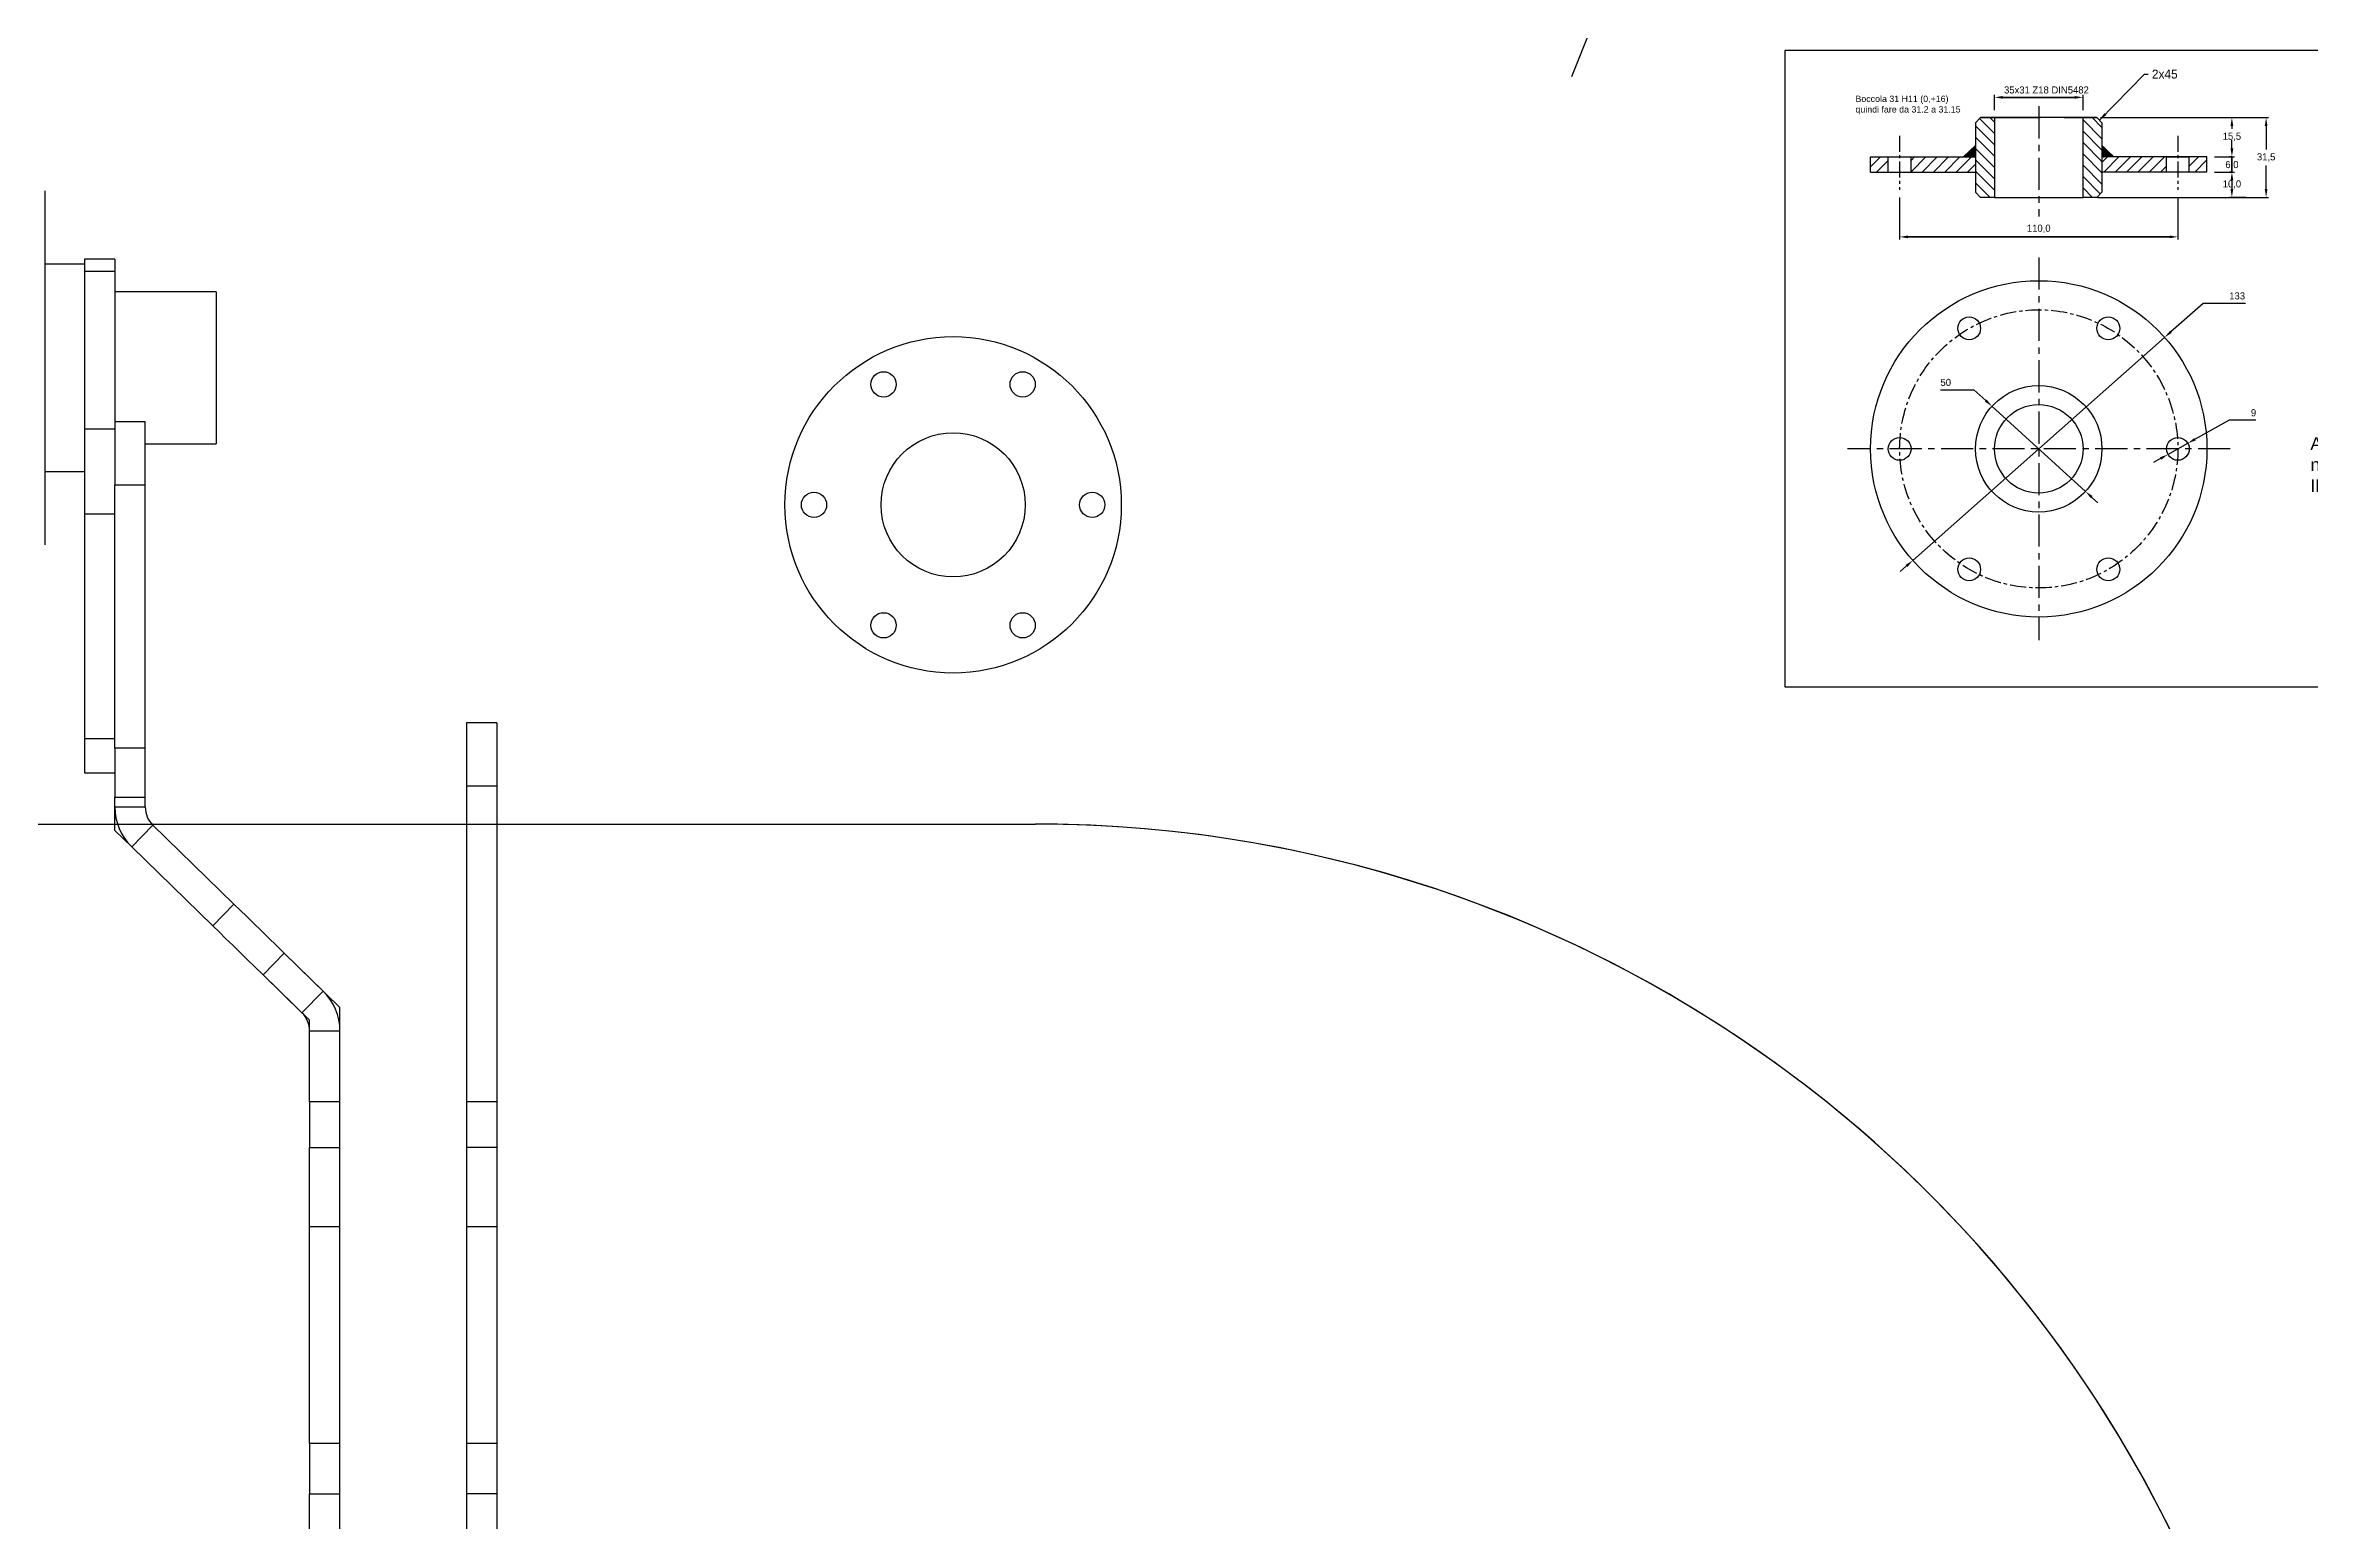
# Model space of a CAD drawing. Header units: millimetres. Extents: x -816 to 2660, y 734 to 4049.
# Drawn here: x 583 to 1478, y 2130 to 2713 of the extents above; entities that cross this region are included whole.
import ezdxf

# ---------------------------------------------------------------- set-up
doc = ezdxf.new("R2010")
doc.units = ezdxf.units.MM
doc.header["$PDSIZE"] = -1
doc.linetypes.add('CENTER', pattern=[10.16, 6.35, -1.27, 1.27, -1.27])
doc.dimstyles.new('ISO-25', dxfattribs={"dimtxt": 2.5, "dimasz": 2.5, "dimexe": 1.25, "dimexo": 0.625, "dimtad": 1, "dimtxsty": 'Standard', "dimcen": 2.5, "dimadec": 0, "dimazin": 0, "dimtfac": 1, "dimtmove": 0, "dimatfit": 3, "dimfxl": 1, "dimarcsym": 0})

# ---------------------------------------------------------------- blocks, each defined once
blk = doc.blocks.new('*D13')
at = {"color": 0, "lineweight": -2}
for p, q in [((1395.2, 2684.61), (1461.72, 2684.61)), ((1460.72, 2681.31), (1460.72, 2672.02)), ((1460.72, 2656.42), (1460.72, 2665.71)), ((1394.07, 2653.11), (1461.72, 2653.11))]:
    blk.add_line(p, q, dxfattribs=at)
at = {"color": 0}
for points in [[(1461.27, 2681.31), (1460.17, 2681.31), (1460.72, 2684.61)], [(1460.17, 2656.42), (1461.27, 2656.42), (1460.72, 2653.11)]]:
    blk.add_solid(points, dxfattribs=at)
at = {"layer": 'Defpoints', "color": 0}
for p in [(1392.2, 2684.61), (1391.07, 2653.11), (1460.72, 2653.11)]:
    blk.add_point(p, dxfattribs=at)
at = {"color": 0, "insert": (1460.72, 2668.86), "char_height": 2.8, "attachment_point": 5}
blk.add_mtext('31,5', dxfattribs=at)
blk = doc.blocks.new('*D14')
at = {"color": 0, "lineweight": -2}
for p, q in [((1440.31, 2669.11), (1448.19, 2669.11)), ((1447.19, 2672.42), (1447.19, 2675.72)), ((1447.19, 2669.11), (1447.19, 2663.11)), ((1447.19, 2663.11), (1447.19, 2669.11)), ((1440.31, 2663.11), (1448.19, 2663.11)), ((1447.19, 2659.81), (1447.19, 2656.51))]:
    blk.add_line(p, q, dxfattribs=at)
at = {"color": 0}
for points in [[(1446.64, 2672.42), (1447.74, 2672.42), (1447.19, 2669.11)], [(1447.74, 2659.81), (1446.64, 2659.81), (1447.19, 2663.11)]]:
    blk.add_solid(points, dxfattribs=at)
at = {"layer": 'Defpoints', "color": 0}
for p in [(1437.31, 2669.11), (1437.31, 2663.11), (1447.19, 2663.11)]:
    blk.add_point(p, dxfattribs=at)
at = {"color": 0, "insert": (1447.19, 2665.81), "char_height": 2.8, "attachment_point": 5}
blk.add_mtext('6,0', dxfattribs=at)
blk = doc.blocks.new('*D15')
at = {"color": 0, "lineweight": -2}
for p, q in [((1446.29, 2684.61), (1446.19, 2684.61)), ((1447.19, 2681.31), (1447.19, 2680.17)), ((1447.24, 2669.11), (1446.19, 2669.11)), ((1447.19, 2672.42), (1447.19, 2673.85))]:
    blk.add_line(p, q, dxfattribs=at)
at = {"color": 0}
for points in [[(1447.74, 2681.31), (1446.64, 2681.31), (1447.19, 2684.61)], [(1446.64, 2672.42), (1447.74, 2672.42), (1447.19, 2669.11)]]:
    blk.add_solid(points, dxfattribs=at)
at = {"layer": 'Defpoints', "color": 0}
for p in [(1447.19, 2684.61), (1449.29, 2684.61), (1450.24, 2669.11)]:
    blk.add_point(p, dxfattribs=at)
at = {"color": 0, "insert": (1447.19, 2677.01), "char_height": 2.8, "attachment_point": 5}
blk.add_mtext('15,5', dxfattribs=at)
blk = doc.blocks.new('*D16')
at = {"color": 0, "lineweight": -2}
for p, q in [((1446.83, 2663.11), (1446.19, 2663.11)), ((1447.19, 2659.81), (1447.19, 2661.32)), ((1452.8, 2653.11), (1446.19, 2653.11)), ((1447.19, 2656.42), (1447.19, 2655))]:
    blk.add_line(p, q, dxfattribs=at)
at = {"color": 0}
for points in [[(1447.74, 2659.81), (1446.64, 2659.81), (1447.19, 2663.11)], [(1446.64, 2656.42), (1447.74, 2656.42), (1447.19, 2653.11)]]:
    blk.add_solid(points, dxfattribs=at)
at = {"layer": 'Defpoints', "color": 0}
for p in [(1449.83, 2663.11), (1447.19, 2653.11), (1455.8, 2653.11)]:
    blk.add_point(p, dxfattribs=at)
at = {"color": 0, "insert": (1447.19, 2658.16), "char_height": 2.8, "attachment_point": 5}
blk.add_mtext('10,0', dxfattribs=at)
blk = doc.blocks.new('*D17')
at = {"color": 0, "lineweight": -2}
for p, q in [((1353.32, 2687.61), (1353.32, 2693.63)), ((1356.62, 2692.63), (1385.02, 2692.63)), ((1385.02, 2692.63), (1356.62, 2692.63)), ((1388.32, 2687.61), (1388.32, 2693.63))]:
    blk.add_line(p, q, dxfattribs=at)
at = {"color": 0}
for points in [[(1356.62, 2693.18), (1356.62, 2692.08), (1353.32, 2692.63)], [(1385.02, 2692.08), (1385.02, 2693.18), (1388.32, 2692.63)]]:
    blk.add_solid(points, dxfattribs=at)
at = {"layer": 'Defpoints', "color": 0}
for p in [(1388.32, 2692.63), (1353.32, 2684.61), (1388.32, 2684.61)]:
    blk.add_point(p, dxfattribs=at)
at = {"color": 0, "insert": (1373.86, 2695.55), "char_height": 2.8, "attachment_point": 5}
blk.add_mtext('35x31 Z18 DIN5482', dxfattribs=at)
blk = doc.blocks.new('*D18')
at = {"color": 0, "lineweight": -2}
for p, q in [((1435.78, 2611.2), (1423.07, 2599.94)), ((1452.53, 2611.2), (1435.78, 2611.2)), ((1321.04, 2509.59), (1420.6, 2597.76)), ((1318.57, 2507.4), (1316.09, 2505.22))]:
    blk.add_line(p, q, dxfattribs=at)
at = {"color": 0}
for points in [[(1422.7, 2600.36), (1423.43, 2599.53), (1420.6, 2597.76)], [(1318.93, 2506.99), (1318.2, 2507.82), (1321.04, 2509.59)]]:
    blk.add_solid(points, dxfattribs=at)
at = {"layer": 'Defpoints', "color": 0}
for p in [(1420.6, 2597.76), (1321.04, 2509.59)]:
    blk.add_point(p, dxfattribs=at)
at = {"color": 0, "insert": (1449.27, 2614.13), "char_height": 2.8, "attachment_point": 5}
blk.add_mtext('133', dxfattribs=at)
blk = doc.blocks.new('*D19')
at = {"color": 0, "lineweight": -2}
for p, q in [((1331.96, 2577.01), (1345.2, 2577.01)), ((1345.2, 2577.01), (1349.9, 2572.73)), ((1389.3, 2536.84), (1352.34, 2570.51)), ((1391.74, 2534.61), (1394.18, 2532.39))]:
    blk.add_line(p, q, dxfattribs=at)
at = {"color": 0}
for points in [[(1349.52, 2572.33), (1350.27, 2573.14), (1352.34, 2570.51)], [(1392.11, 2535.02), (1391.37, 2534.21), (1389.3, 2536.84)]]:
    blk.add_solid(points, dxfattribs=at)
at = {"layer": 'Defpoints', "color": 0}
for p in [(1352.34, 2570.51), (1389.3, 2536.84)]:
    blk.add_point(p, dxfattribs=at)
at = {"color": 0, "insert": (1334.06, 2579.93), "char_height": 2.8, "attachment_point": 5}
blk.add_mtext('50', dxfattribs=at)
blk = doc.blocks.new('*D20')
at = {"color": 0, "lineweight": -2}
for p, q in [((1446.06, 2565.02), (1432.62, 2557.49)), ((1456.68, 2565.02), (1446.06, 2565.02)), ((1421.89, 2551.47), (1429.74, 2555.87)), ((1419.01, 2549.86), (1416.13, 2548.25))]:
    blk.add_line(p, q, dxfattribs=at)
at = {"color": 0}
for points in [[(1432.35, 2557.97), (1432.89, 2557.01), (1429.74, 2555.87)], [(1419.28, 2549.38), (1418.74, 2550.34), (1421.89, 2551.47)]]:
    blk.add_solid(points, dxfattribs=at)
at = {"layer": 'Defpoints', "color": 0}
for p in [(1429.74, 2555.87), (1421.89, 2551.47)]:
    blk.add_point(p, dxfattribs=at)
at = {"color": 0, "insert": (1455.75, 2567.94), "char_height": 2.8, "attachment_point": 5}
blk.add_mtext('9', dxfattribs=at)
blk = doc.blocks.new('*D28')
at = {"color": 0, "lineweight": -2}
for p, q in [((1315.82, 2653.04), (1315.82, 2636.48)), ((1425.82, 2653.04), (1425.82, 2636.48)), ((1319.12, 2637.48), (1422.52, 2637.48)), ((1422.52, 2637.48), (1319.12, 2637.48))]:
    blk.add_line(p, q, dxfattribs=at)
at = {"color": 0}
for points in [[(1319.12, 2638.03), (1319.12, 2636.93), (1315.82, 2637.48)], [(1422.52, 2636.93), (1422.52, 2638.03), (1425.82, 2637.48)]]:
    blk.add_solid(points, dxfattribs=at)
at = {"layer": 'Defpoints', "color": 0}
for p in [(1315.82, 2656.04), (1425.82, 2656.04), (1425.82, 2637.48)]:
    blk.add_point(p, dxfattribs=at)
at = {"color": 0, "insert": (1370.82, 2640.64), "char_height": 2.8, "attachment_point": 5}
blk.add_mtext('110,0', dxfattribs=at)

msp = doc.modelspace()

# ---------------------------------------------------------------- hatches: boundary and pattern name
h = msp.add_hatch()
h.set_pattern_fill('ANSI31', color=5, angle=90, style=0)
h.set_pattern_definition([(135, (379.003, 24.6318), (-2.245064, -2.245064), [])])
h.paths.add_polyline_path([(1353.32, 2653.11), (1353.32, 2684.61), (1347.82, 2684.61), (1345.82, 2682.61), (1345.82, 2655.11), (1347.82, 2653.11)])
h.paths.add_polyline_path([(1395.82, 2655.11), (1395.82, 2682.61), (1393.82, 2684.61), (1388.32, 2684.61), (1388.32, 2653.11), (1393.82, 2653.11)])
h = msp.add_hatch()
h.set_pattern_fill('ANSI31', color=5, style=0)
h.set_pattern_definition([(45, (379.003, 24.6318), (-2.245064, 2.245064), [])])
h.paths.add_polyline_path([(1311.32, 2663.11), (1311.32, 2669.11), (1304.33, 2669.11), (1304.33, 2663.11)])
h.paths.add_polyline_path([(1345.82, 2663.11), (1345.82, 2669.11), (1320.32, 2669.11), (1320.32, 2663.11)])
h.paths.add_polyline_path([(1421.32, 2663.11), (1421.32, 2669.11), (1395.82, 2669.11), (1395.82, 2663.11)])
h.paths.add_polyline_path([(1437.31, 2663.11), (1437.31, 2669.11), (1430.32, 2669.11), (1430.32, 2663.11)])
h = msp.add_hatch()
h.set_pattern_fill('ANSI31', color=256, scale=0.02, angle=90, style=0)
h.set_pattern_definition([(135, (379.003074, 24.6318), (-0.0449012806, -0.0449012806), [])])
h.paths.add_polyline_path([(1345.82, 2669.11), (1345.82, 2673.62), (1341.1, 2669.11)])
h.paths.add_polyline_path([(1400.53, 2669.11), (1395.82, 2673.62), (1395.82, 2669.11)])

# ---------------------------------------------------------------- linework, layer by layer
at = {"color": 5}
msp.add_line((1250.05, 2861.49), (1186.14, 2700.76), dxfattribs=at)
at = {"color": 5, "linetype": 'CENTER', "ltscale": 2}
for p, q in [((1370.82, 2689.1), (1370.82, 2645.5)), ((1370.82, 2629.34), (1370.82, 2478.01)), ((1446.49, 2553.67), (1295.15, 2553.67))]:
    msp.add_line(p, q, dxfattribs=at)
at = {"color": 7}
for p, q in [((1345.82, 2682.61), (1347.82, 2684.61)), ((1353.32, 2684.61), (1353.32, 2653.11)), ((1395.82, 2682.61), (1393.82, 2684.61)), ((1345.82, 2655.11), (1347.82, 2653.11)), ((1353.32, 2653.11), (1347.82, 2653.11)), ((1353.32, 2653.11), (1388.32, 2653.11)), ((1393.82, 2653.11), (1388.32, 2653.11)), ((1389.5, 2653.11), (1389.5, 2653.11)), ((1393.82, 2653.11), (1390.32, 2653.11)), ((1395.82, 2655.11), (1393.82, 2653.11))]:
    msp.add_line(p, q, dxfattribs=at)
at = {"color": 7, "linetype": 'Continuous', "lineweight": 25}
for p, q in [((1345.82, 2682.61), (1345.82, 2655.11)), ((1347.82, 2684.61), (1353.32, 2684.61)), ((1393.82, 2684.61), (1347.82, 2684.61)), ((1353.32, 2684.61), (1371.41, 2684.61)), ((1388.32, 2653.11), (1388.32, 2684.61)), ((1388.32, 2684.61), (1393.82, 2684.61)), ((1395.82, 2682.61), (1395.82, 2655.11)), ((1304.33, 2663.11), (1304.33, 2669.11)), ((1304.33, 2669.11), (1345.82, 2669.11)), ((1311.32, 2663.11), (1311.32, 2669.11)), ((1320.32, 2663.11), (1320.32, 2669.11)), ((1437.31, 2669.11), (1395.82, 2669.11)), ((1421.32, 2663.11), (1421.32, 2669.11)), ((1430.32, 2663.11), (1430.32, 2669.11)), ((1437.31, 2663.11), (1437.31, 2669.11)), ((1304.33, 2663.11), (1345.82, 2663.11)), ((1437.31, 2663.11), (1395.82, 2663.11)), ((582.72, 2515.7), (582.72, 2655.7)), ((598.22, 2626.7), (582.72, 2626.7)), ((610.22, 2628.7), (598.22, 2628.7)), ((598.22, 2628.7), (598.22, 2623.85)), ((610.22, 2628.7), (610.22, 2623.85)), ((610.22, 2623.85), (598.22, 2623.85)), ((598.22, 2623.85), (598.22, 2561.51)), ((610.22, 2623.85), (610.22, 2561.51)), ((650.22, 2615.7), (610.22, 2615.7)), ((650.22, 2615.7), (650.22, 2612.31)), ((650.22, 2612.31), (650.22, 2555.7)), ((610.22, 2561.51), (598.22, 2561.51)), ((598.22, 2561.51), (598.22, 2527.79)), ((622.22, 2564.33), (610.22, 2564.33)), ((622.22, 2564.33), (610.22, 2564.33)), ((610.22, 2561.51), (610.22, 2539.33)), ((622.22, 2539.33), (622.22, 2564.33)), ((622.22, 2555.7), (650.22, 2555.7)), ((582.72, 2544.7), (598.22, 2544.7)), ((622.22, 2539.33), (610.22, 2539.33)), ((610.22, 2435.33), (610.22, 2539.33)), ((622.22, 2435.33), (622.22, 2539.33)), ((610.22, 2527.79), (598.22, 2527.79)), ((598.22, 2527.79), (598.22, 2439.09)), ((761.22, 2445.33), (749.22, 2445.33)), ((749.22, 2445.33), (749.22, 2420.33)), ((761.22, 2445.33), (761.22, 2420.33)), ((610.22, 2439.09), (598.22, 2439.09)), ((598.22, 2439.09), (598.22, 2425.63)), ((622.22, 2435.33), (610.22, 2435.33)), ((610.22, 2435.33), (610.22, 2415.94)), ((622.22, 2415.94), (622.22, 2435.33)), ((598.22, 2425.63), (610.22, 2425.63)), ((761.22, 2420.33), (749.22, 2420.33)), ((749.22, 2420.33), (749.22, 2295.57)), ((761.22, 2420.33), (761.22, 2295.57)), ((610.22, 2415.94), (622.22, 2415.94)), ((610.22, 2402.8), (610.22, 2415.94)), ((610.22, 2412.09), (610.22, 2415.94)), ((610.22, 2412.09), (622.22, 2412.09)), ((622.22, 2412.09), (622.22, 2415.94)), ((48.22, 2405.33), (610.22, 2405.33)), ((616.87, 2396.33), (610.22, 2402.8)), ((616.87, 2396.33), (625.24, 2404.92)), ((624.84, 2405.33), (749.22, 2405.33)), ((657.3, 2373.69), (625.24, 2404.92)), ((761.22, 2405.33), (974.22, 2405.33)), ((648.93, 2365.1), (616.87, 2396.33)), ((648.93, 2365.1), (657.3, 2373.69)), ((668.84, 2345.71), (677.21, 2354.31)), ((699.22, 2332.87), (677.21, 2354.31)), ((692.57, 2339.34), (677.21, 2354.31)), ((687.22, 2327.8), (668.84, 2345.71)), ((684.2, 2330.75), (668.84, 2345.71)), ((684.2, 2330.75), (692.57, 2339.34)), ((699.22, 2295.57), (699.22, 2332.87)), ((687.22, 2295.57), (687.22, 2327.8)), ((687.22, 2323.58), (699.22, 2323.58)), ((687.22, 2295.57), (687.22, 2323.58)), ((699.22, 2295.57), (699.22, 2323.58)), ((699.22, 2295.57), (687.22, 2295.57)), ((687.22, 2295.57), (687.22, 2277.43)), ((699.22, 2277.43), (699.22, 2295.57)), ((761.22, 2295.57), (749.22, 2295.57)), ((749.22, 2295.57), (749.22, 2277.43)), ((761.22, 2295.57), (761.22, 2277.43)), ((687.22, 2277.43), (699.22, 2277.43)), ((687.22, 2246.15), (687.22, 2277.43)), ((699.22, 2246.15), (699.22, 2277.43)), ((761.22, 2277.43), (749.22, 2277.43)), ((749.22, 2277.43), (749.22, 2246.15)), ((761.22, 2277.43), (761.22, 2246.15)), ((699.22, 2246.15), (687.22, 2246.15)), ((687.22, 2160.47), (687.22, 2246.15)), ((699.22, 2160.47), (699.22, 2246.15)), ((761.22, 2246.15), (749.22, 2246.15)), ((749.22, 2246.15), (749.22, 2160.47)), ((761.22, 2246.15), (761.22, 2160.47)), ((699.22, 2160.47), (687.22, 2160.47)), ((687.22, 2160.47), (687.22, 2140.53)), ((699.22, 2140.53), (699.22, 2160.47)), ((761.22, 2160.47), (749.22, 2160.47)), ((749.22, 2160.47), (749.22, 2140.53)), ((761.22, 2160.47), (761.22, 2140.53)), ((687.22, 2140.53), (699.22, 2140.53)), ((687.22, 2080.33), (687.22, 2140.53)), ((699.22, 2080.33), (699.22, 2140.53)), ((761.22, 2140.53), (749.22, 2140.53)), ((749.22, 2140.53), (749.22, 2080.33)), ((761.22, 2140.53), (761.22, 2080.33))]:
    msp.add_line(p, q, dxfattribs=at)
at = {"color": 1, "linetype": 'Continuous', "lineweight": 25}
msp.add_line((1380.89, 2684.61), (1388.32, 2684.61), dxfattribs=at)
for p, q in [((1311.32, 2669.11), (1320.32, 2669.11)), ((1341.1, 2669.11), (1345.82, 2673.62)), ((1400.53, 2669.11), (1395.82, 2673.62)), ((1421.32, 2669.11), (1430.32, 2669.11))]:
    msp.add_line(p, q)
at = {"color": 5, "linetype": 'CENTER'}
for p, q in [((1315.82, 2677.44), (1315.82, 2656.04)), ((1425.82, 2677.44), (1425.82, 2656.04))]:
    msp.add_line(p, q, dxfattribs=at)
at = {"color": 3, "linetype": 'Continuous', "lineweight": 18}
msp.add_line((1421.95, 2663.11), (1421.95, 2663.11), dxfattribs=at)
at = {"color": 1}
msp.add_line((1349.09, 2653.11), (1349.09, 2653.11), dxfattribs=at)
at = {"color": 7, "linetype": 'Continuous'}
msp.add_line((-315.78, 2405.33), (974.22, 2405.33), dxfattribs=at)
msp.add_lwpolyline([(1270.38, 2711.12), (1270.38, 2459.56), (1696.91, 2459.56), (1696.91, 2711.12)], close=True)
at = {"color": 7, "linetype": 'Continuous', "lineweight": 25, "flags": 128}
for points in [[(677.21, 2354.31), (674.12, 2357.31), (671.07, 2360.29), (668.07, 2363.2), (665.17, 2366.03), (662.39, 2368.74), (659.76, 2371.3), (657.3, 2373.69)], [(677.21, 2354.31), (674.12, 2357.31), (671.07, 2360.29), (668.07, 2363.2), (665.17, 2366.03), (662.39, 2368.74), (659.76, 2371.3), (657.3, 2373.69)], [(668.84, 2345.71), (665.75, 2348.72), (662.69, 2351.69), (659.7, 2354.61), (656.8, 2357.44), (654.02, 2360.14), (651.39, 2362.71), (648.93, 2365.1)]]:
    msp.add_lwpolyline(points, dxfattribs=at)
for centre, radius in [((1370.82, 2553.67), 66.49), ((941.62, 2531.54), 66.49), ((1343.32, 2601.31), 4.5), ((1398.32, 2601.31), 4.5), ((914.12, 2579.17), 5), ((969.12, 2579.17), 5), ((1370.82, 2553.67), 25), ((1370.82, 2553.67), 17.5), ((941.62, 2531.54), 28.5), ((1315.82, 2553.67), 4.5), ((1425.82, 2553.67), 4.5), ((886.62, 2531.54), 5), ((996.62, 2531.54), 5), ((1343.32, 2506.04), 4.5), ((1398.32, 2506.04), 4.5), ((914.12, 2483.91), 5), ((969.12, 2483.91), 5)]:
    msp.add_circle(centre, radius)
at = {"color": 5, "linetype": 'CENTER'}
msp.add_circle((1370.82, 2553.67), 55, dxfattribs=at)
at = {"color": 7, "linetype": 'Continuous', "lineweight": 25}
for centre, radius, start, end in [((632.22, 2412.09), 22, 180, 225.75385), ((632.22, 2412.09), 10, 180, 225.75385), ((974.22, 1905.33), 500, 295.62874, 90), ((677.22, 2323.58), 22, 0, 45.75385), ((677.22, 2323.58), 10, 0, 45.75385)]:
    msp.add_arc(centre, radius, start, end, dxfattribs=at)
at = {"color": 7, "linetype": 'Continuous'}
msp.add_arc((974.22, 1905.33), 500, 264, 90, dxfattribs=at)

# ---------------------------------------------------------------- texts
at = {"color": 5, "insert": (1415.57, 2700.03), "char_height": 3.5, "attachment_point": 7}
msp.add_mtext('2x45 ', dxfattribs=at)
at = {"attachment_point": 1}
for s, insert, char_height, width in [('{\\f@Arial Unicode MS|b0|i0|c0|p0;Boccola 31 H11 (0,+16)\\Pquindi fare da 31.2 a 31.15}', (1298.36, 2693.31), 2.5, 54.666), ('{\\f@Arial Unicode MS|b0|i0|c0|p0;Accoppiamento non libero non troppo forzato quindi INCERTO h9}', (1478.22, 2558.28), 5, 91.2354)]:
    msp.add_mtext(s, dxfattribs=dict(at, insert=insert, char_height=char_height, width=width))

# ---------------------------------------------------------------- dimensions: what is measured, and where the dimension line sits
at = {"color": 5}
dim = msp.add_linear_dim(base=(1388.32, 2692.63), p1=(1353.32, 2684.61), p2=(1388.32, 2684.61), text='35x31 Z18 DIN5482', dimstyle='ISO-25', override={"dimtxt": 2.8, "dimasz": 3.302, "dimexe": 1, "dimexo": 3, "dimgap": 1.524, "dimtih": 1, "dimtoh": 1, "dimdec": 1, "dimzin": 1, "dimadec": 2, "dimtzin": 1}, dxfattribs=at)
dim.commit()
dim.dimension.update_dxf_attribs({"geometry": '*D17', "text_midpoint": (1373.86, 2692.63), "dimtype": 160})
dim = msp.add_linear_dim(base=(1460.72, 2653.11), p1=(1392.2, 2684.61), p2=(1391.07, 2653.11), angle=90, dimstyle='ISO-25', override={"dimtxt": 2.8, "dimasz": 3.302, "dimexe": 1, "dimexo": 3, "dimgap": 1.524, "dimtih": 1, "dimtoh": 1, "dimdec": 1, "dimzin": 1, "dimadec": 2, "dimtzin": 1}, dxfattribs=at)
dim.commit()
dim.dimension.update_dxf_attribs({"geometry": '*D13', "text_midpoint": (1460.72, 2668.86)})
for base, p1, p2, picture, middle in [((1447.19, 2684.61), (1450.24, 2669.11), (1449.29, 2684.61), '*D15', (1447.19, 2677.01)), ((1447.19, 2663.11), (1437.31, 2669.11), (1437.31, 2663.11), '*D14', (1447.19, 2665.81)), ((1447.19, 2653.11), (1449.83, 2663.11), (1455.8, 2653.11), '*D16', (1447.19, 2658.16))]:
    dim = msp.add_linear_dim(base=base, p1=p1, p2=p2, angle=90, dimstyle='ISO-25', override={"dimtxt": 2.8, "dimasz": 3.302, "dimexe": 1, "dimexo": 3, "dimgap": 1.524, "dimtih": 1, "dimtoh": 1, "dimdec": 1, "dimzin": 1, "dimadec": 2, "dimtzin": 1}, dxfattribs=at)
    dim.commit()
    dim.dimension.update_dxf_attribs({"geometry": picture, "text_midpoint": middle, "dimtype": 160})
dim = msp.add_linear_dim(base=(1425.82, 2637.48), p1=(1315.82, 2656.04), p2=(1425.82, 2656.04), dimstyle='ISO-25', override={"dimtxt": 2.8, "dimasz": 3.302, "dimexe": 1, "dimexo": 3, "dimgap": 1.524, "dimtih": 1, "dimtoh": 1, "dimdec": 1, "dimzin": 1, "dimadec": 2, "dimtzin": 1}, dxfattribs=at)
dim.commit()
dim.dimension.update_dxf_attribs({"geometry": '*D28', "text_midpoint": (1370.82, 2640.64)})
for p1, p2, text, picture, middle in [((1321.04, 2509.59), (1420.6, 2597.76), '133', '*D18', (1449.27, 2611.2)), ((1389.3, 2536.84), (1352.34, 2570.51), '50', '*D19', (1334.06, 2577.01)), ((1421.89, 2551.47), (1429.74, 2555.87), '9', '*D20', (1455.75, 2565.02))]:
    dim = msp.add_diameter_dim_2p(p1=p1, p2=p2, text=text, dimstyle='ISO-25', override={"dimtxt": 2.8, "dimasz": 3.302, "dimexe": 1, "dimexo": 3, "dimgap": 1.524, "dimtih": 1, "dimtoh": 1, "dimdec": 1, "dimzin": 1, "dimadec": 2, "dimtzin": 1}, dxfattribs=at)
    dim.commit()
    dim.dimension.update_dxf_attribs({"geometry": picture, "text_midpoint": middle, "dimtype": 163})

# ---------------------------------------------------------------- leaders
at = {"color": 5, "annotation_type": 0, "has_hookline": 1, "hookline_direction": 0, "text_width": 12.83}
msp.add_leader([(1394.82, 2683.61), (1412.57, 2701.78), (1414.05, 2701.78)], dimstyle='ISO-25', override={"dimtxt": 3.5, "dimasz": 3.302, "dimexe": 1, "dimexo": 1, "dimgap": 1.524, "dimtad": 0, "dimtih": 1, "dimtoh": 1, "dimlfac": 10, "dimzin": 1, "dimadec": 2, "dimtzin": 1}, dxfattribs=at)

doc.saveas('drawing.dxf')
